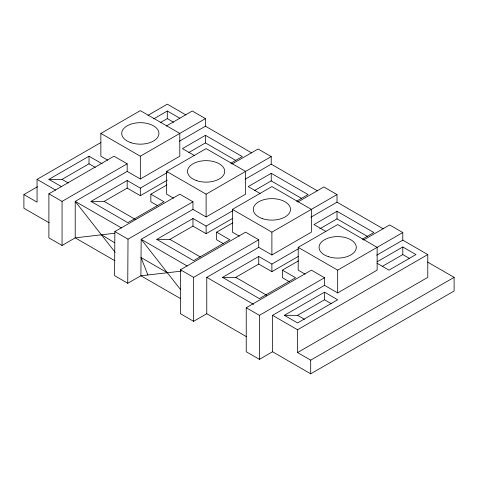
<?xml version="1.0" encoding="UTF-8"?>
<svg xmlns="http://www.w3.org/2000/svg" width="478" height="478" viewBox="0 0 478 478"><rect width="100%" height="100%" fill="white"/><g stroke="black" fill="none" stroke-linecap="round" stroke-linejoin="round"><path stroke-width="0.72" d="M180.756 298.732L140.902 275.776L141.171 239.275L192.957 209.376L192.957 201.782L179.8 194.188L114.857 231.567L114.589 275.663L127.746 283.257L140.902 275.776L181.192 271.163M127.746 283.257L128.014 239.161L192.957 201.782M107.753 160.19L100.864 156.21L100.864 133.422L140.329 110.633L179.8 133.422L179.8 156.21L140.329 178.993L127.172 171.399L75.207 201.399L75.207 237.859L62.05 245.459L48.893 237.859L48.893 193.805L114.021 156.21L127.172 163.805L127.172 171.399M49.12 222.796L23.9 208.241L23.9 194.564L37.057 202.164L37.057 179.375L100.888 142.522M147.959 115.347L167.3 104.18L185.888 114.911M61.423 186.611L48.893 179.375L89.022 156.21L102.178 163.805M153.814 118.801L167.3 111.016L179.83 118.251M23.9 194.564L37.463 186.737M48.893 179.375L62.05 179.375L89.022 163.805L95.289 167.419M160.238 122.691L167.3 118.61L173.562 122.231M166.213 126.073L192.293 111.016L205.45 118.61L205.45 126.204L251.661 152.882M48.893 193.805L62.05 201.399L127.172 163.805M100.864 133.422L140.329 156.21L205.45 118.61M179.37 141.267L205.45 126.204M157.746 205.761L150.857 201.782L150.857 194.188L164.014 201.782L127.829 222.67L90.993 201.399L127.172 180.517L140.329 188.111L167.318 172.528M230.778 163.237L242.286 156.587L205.45 135.322L182.429 148.61L194.331 155.487M90.993 201.399L104.15 201.399L127.172 188.111L140.329 195.705L167.318 180.128M188.822 152.518L205.45 142.916L235.827 160.453M173.532 198.167L166.643 194.188L166.643 171.399L206.108 148.61L245.578 171.399L245.578 194.188L206.108 216.97L192.957 209.376M150.857 194.188L166.918 184.914M231.991 164.056L258.078 148.993L271.229 156.587L271.229 164.181L317.44 190.859M166.643 171.399L206.108 194.188L271.229 156.587M245.148 179.244L271.229 164.181M223.525 243.738L216.636 239.759L216.636 232.165L229.793 239.759L193.614 260.647L156.778 239.382L192.957 218.494L206.108 226.088L232.451 210.876M296.557 201.214L308.071 194.564L271.229 173.299L248.207 186.593L260.11 193.465M156.778 239.382L169.929 239.382L192.957 226.088L206.108 233.682L232.451 218.476M254.607 190.495L271.229 180.893L301.606 198.43M239.311 236.144L232.422 232.165L232.422 209.376L271.892 186.587L311.357 209.376L311.357 232.165L271.892 254.953L258.735 247.353L206.771 277.36L206.771 313.735L246.558 336.739M216.636 232.165L232.696 222.891M206.771 313.735L193.614 321.33L180.457 313.735L180.457 269.759L245.578 232.165L258.735 239.759L258.735 247.353M297.77 202.033L323.857 186.97L337.014 194.564L337.014 202.164L383.219 228.837M180.457 269.759L193.614 277.36L258.735 239.759M232.422 209.376L271.892 232.165L337.014 194.564M310.927 217.221L337.014 202.164M289.304 281.715L282.414 277.736L282.414 270.142L295.571 277.736L259.393 298.625L222.557 277.36L258.735 256.471L271.892 264.065L298.23 248.859M362.336 239.191L373.85 232.541L337.014 211.276L313.986 224.57L325.894 231.442M222.557 277.36L235.714 277.36L258.735 264.065L271.892 271.659L298.23 256.453M319.746 228.843L337.014 218.87L367.385 236.407M305.095 274.121L298.2 270.142L298.2 247.353L337.671 224.57L377.136 247.353L377.136 270.142L337.671 292.93L324.514 285.33L272.55 315.337L272.55 351.754L310.7 373.82L454.1 291.03L454.1 277.36L427.619 262.069M282.414 270.142L298.475 260.869M272.55 351.754L259.393 359.348L246.236 351.754L246.236 307.736L311.357 270.142L324.514 277.736L324.514 285.33M363.549 240.01L389.636 224.947L402.793 232.541L402.793 240.141L376.706 255.198M246.236 307.736L259.393 315.337L324.514 277.736M298.2 247.353L337.671 270.142L402.793 232.541M284.386 315.337L324.514 292.166L337.671 299.766L297.543 322.931L284.386 315.337L297.543 315.337L304.438 319.316M377.106 261.807L402.793 246.977L415.95 254.571L388.978 270.142L377.076 263.27M297.543 315.337L324.514 299.766L331.403 303.745M382.245 266.431L402.793 254.571L409.682 258.55M297.543 329.766L427.786 254.571L427.786 277.36L297.543 352.555L297.543 329.766L272.55 315.337M297.543 352.555L310.7 360.149L454.1 277.36M114.929 260.785L75.207 237.859L114.798 233.24M121.573 227.988L75.207 201.399L115.18 252.336M402.793 240.141L427.786 254.571M104.15 201.399L135.172 219.312M169.929 239.382L200.306 256.913M235.714 277.36L266.73 295.267M62.05 179.375L68.318 182.99M37.057 179.375L55.645 190.107M206.771 277.36L253.615 304.402M114.857 231.567L128.014 239.161M180.696 289.728L167.312 272.729L141.016 257.54L147.887 274.958M187.215 266.043L141.171 239.275L167.312 272.729M101.587 234.806L114.726 242.788M402.793 246.977L402.793 254.571M337.671 270.142L337.671 292.93M337.014 211.276L337.014 218.87M324.514 292.166L324.514 299.766M310.7 360.149L310.7 373.82M271.892 232.165L271.892 254.953M271.892 264.065L271.892 271.659M271.229 173.299L271.229 180.893M259.393 315.337L259.393 359.348M258.735 256.471L258.735 264.065M206.108 194.188L206.108 216.97M206.108 226.088L206.108 233.682M205.45 135.322L205.45 142.916M193.614 277.36L193.614 321.33M192.957 218.494L192.957 226.088M167.3 111.016L167.3 118.61M140.329 156.21L140.329 178.993M140.329 188.111L140.329 195.705M127.172 180.517L127.172 188.111M89.022 156.21L89.022 163.805M62.05 201.399L62.05 245.459M328.368 256.656A18.606 10.743 0 0 0 356.277 247.353A18.606 10.743 0 0 0 328.368 238.05A18.606 10.743 0 0 0 328.368 256.656M262.589 218.679A18.606 10.743 0 0 0 290.493 209.376A18.606 10.743 0 0 0 262.589 200.073A18.606 10.743 0 0 0 262.589 218.679M196.805 180.702A18.606 10.743 0 0 0 224.714 171.399A18.606 10.743 0 0 0 196.805 162.096A18.606 10.743 0 0 0 196.805 180.702M131.026 142.725A18.606 10.743 0 0 0 158.935 133.422A18.606 10.743 0 0 0 131.026 124.119A18.606 10.743 0 0 0 131.026 142.725"/></g></svg>
